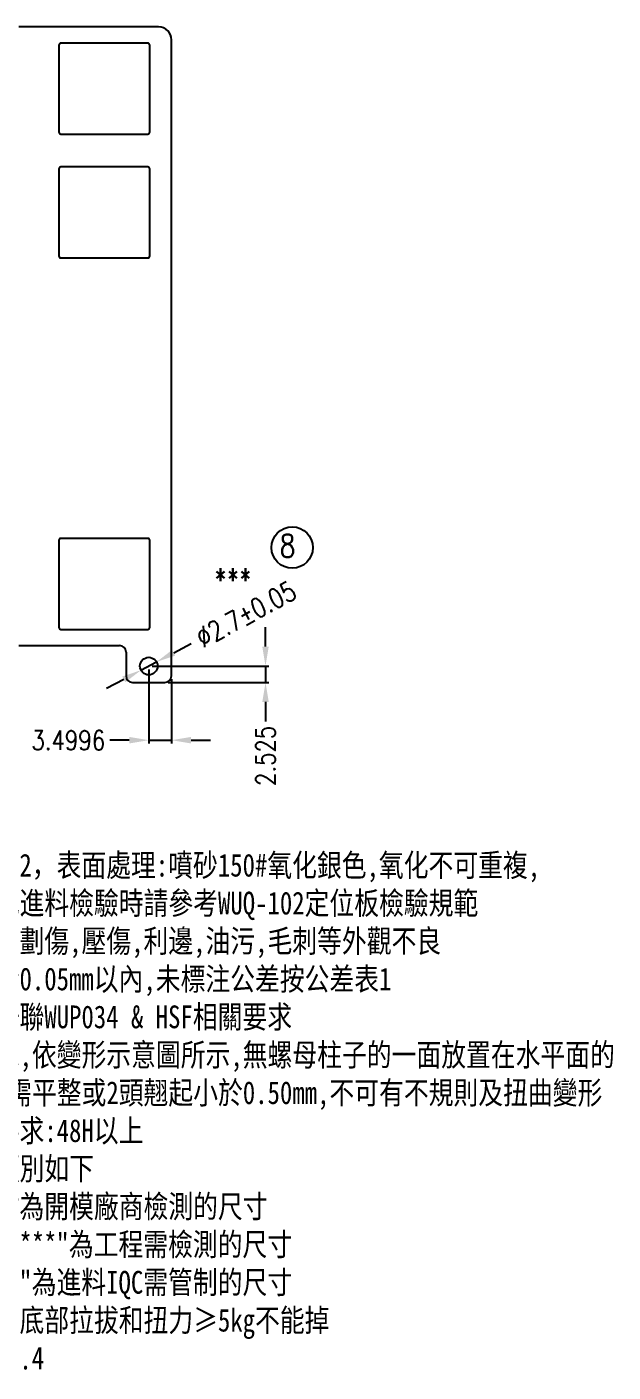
# Model space of a CAD drawing. Header units: inches. Extents: x 139 to 1075, y 623 to 991.
# Drawn here: x 985 to 1075.2, y 629.7 to 836.7 of the extents above; entities that cross this region are included whole.
import ezdxf

# ---------------------------------------------------------------- set-up
doc = ezdxf.new("R2010")
doc.units = ezdxf.units.IN
doc.header["$LTSCALE"] = 1.21
doc.header["$MEASUREMENT"] = 0
doc.header["$PDMODE"] = 3
doc.header["$PDSIZE"] = 0.3125
doc.layers.get('0').update_dxf_attribs({"linetype": 'CONTINUOUS'})
doc.layers.get('Defpoints').update_dxf_attribs({"linetype": 'CONTINUOUS'})
doc.layers.add('尺寸', color=3, linetype='CONTINUOUS')
doc.styles.get("Standard").update_dxf_attribs({"font": 'simplex.shx', "width": 0.8, "bigfont": 'chineset.shx'})
doc.dimstyles.new('ISO-25', dxfattribs={"dimtxt": 3, "dimasz": 3, "dimexe": 0.5, "dimexo": 0.5, "dimgap": 0.5, "dimtad": 0, "dimdec": 4, "dimdsep": 46, "dimtxsty": 'Standard', "dimcen": 0, "dimclrd": 256, "dimclre": 256, "dimclrt": 256, "dimadec": 4, "dimazin": 2, "dimtfac": 1, "dimtdec": 4, "dimtmove": 0, "dimatfit": 3, "dimfxl": 1, "dimtolj": 1, "dimarcsym": 0})

# ---------------------------------------------------------------- blocks, each defined once
blk = doc.blocks.new('*D77')
at = {"layer": 'Defpoints', "color": 0, "transparency": 16777216}
for p in [(1004.91, 738.94), (1002.52, 737.67)]:
    blk.add_point(p, dxfattribs=at)
at = {"layer": '尺寸', "lineweight": -2, "transparency": 16777216}
for p, q in [((1007.56, 740.35), (1010.23, 741.78)), ((1002.52, 737.67), (1004.91, 738.94)), ((999.88, 736.26), (997.23, 734.85))]:
    blk.add_line(p, q, dxfattribs=at)
at = {"layer": '尺寸', "transparency": 16777216}
for points in [[(1007.32, 740.79), (1007.79, 739.91), (1004.91, 738.94)], [(1000.11, 735.82), (999.64, 736.7), (1002.52, 737.67)]]:
    blk.add_solid(points, dxfattribs=at)
at = {"layer": '尺寸', "transparency": 16777216, "insert": (1018.69, 746.28), "char_height": 3, "attachment_point": 5, "rotation": 28.047}
blk.add_mtext('\\A1;\\A1;∅2.7%%P0.05', dxfattribs=at)
blk = doc.blocks.new('*D98')
at = {"layer": 'Defpoints', "color": 0, "transparency": 16777216}
for p in [(1003.72, 738.3), (1007.22, 736.78), (1007.22, 726.9)]:
    blk.add_point(p, dxfattribs=at)
at = {"layer": '尺寸', "lineweight": -2, "transparency": 16777216}
for p, q in [((1003.72, 737.8), (1003.72, 726.4)), ((1007.22, 736.28), (1007.22, 726.4)), ((1000.72, 726.9), (997.72, 726.9)), ((1003.72, 726.9), (1007.22, 726.9)), ((1010.22, 726.9), (1013.22, 726.9))]:
    blk.add_line(p, q, dxfattribs=at)
at = {"layer": '尺寸', "transparency": 16777216}
for points in [[(1000.72, 726.4), (1000.72, 727.4), (1003.72, 726.9)], [(1010.22, 727.4), (1010.22, 726.4), (1007.22, 726.9)]]:
    blk.add_solid(points, dxfattribs=at)
at = {"layer": '尺寸', "transparency": 16777216, "insert": (991.33, 726.9), "char_height": 3, "attachment_point": 5}
blk.add_mtext('\\A1;3.4996', dxfattribs=at)
blk = doc.blocks.new('*D99')
at = {"layer": 'Defpoints', "color": 0, "transparency": 16777216}
for p in [(1003.72, 738.3), (1006.22, 735.78), (1021.69, 735.78)]:
    blk.add_point(p, dxfattribs=at)
at = {"layer": '尺寸', "lineweight": -2, "transparency": 16777216}
for p, q in [((1021.69, 741.3), (1021.69, 744.3)), ((1004.22, 738.3), (1022.19, 738.3)), ((1021.69, 738.3), (1021.69, 735.78)), ((1006.72, 735.78), (1022.19, 735.78)), ((1021.69, 732.78), (1021.69, 729.78))]:
    blk.add_line(p, q, dxfattribs=at)
at = {"layer": '尺寸', "transparency": 16777216}
for points in [[(1021.19, 741.3), (1022.19, 741.3), (1021.69, 738.3)], [(1022.19, 732.78), (1021.19, 732.78), (1021.69, 735.78)]]:
    blk.add_solid(points, dxfattribs=at)
at = {"layer": '尺寸', "transparency": 16777216, "insert": (1021.69, 724.48), "char_height": 3, "attachment_point": 5, "rotation": 90}
blk.add_mtext('\\A1;2.525', dxfattribs=at)

msp = doc.modelspace()

# ---------------------------------------------------------------- linework, layer by layer
at = {"color": 7, "linetype": 'Continuous'}
for p, q in [((1005.21589, 836.65411), (983.72571, 836.65411)), ((1003.57869, 834.15341), (990.17869, 834.15341)), ((1007.21589, 736.77841), (1007.21589, 834.65411)), ((989.87869, 833.85341), (989.87869, 820.45411)), ((1003.87869, 820.45411), (1003.87869, 833.85341)), ((990.17869, 820.15411), (1003.57869, 820.15411)), ((989.87869, 814.80341), (989.87869, 801.40411)), ((1003.57869, 815.10341), (990.17869, 815.10341)), ((1003.87869, 801.40411), (1003.87869, 814.80341)), ((990.17869, 801.10411), (1003.57869, 801.10411)), ((989.87869, 757.65341), (989.87869, 744.25395)), ((1003.57869, 757.95341), (990.17869, 757.95341)), ((1003.87869, 744.25395), (1003.87869, 757.65341)), ((990.17869, 743.95395), (1003.57869, 743.95395)), ((983.72571, 741.45411), (999.21589, 741.45411)), ((1000.21589, 740.45411), (1000.21589, 736.77841)), ((1001.21589, 735.77841), (1006.21589, 735.77841))]:
    msp.add_line(p, q, dxfattribs=at)
msp.add_circle((1003.71633, 738.30341), 1.35, dxfattribs=at)
for centre, radius, start, end in [((1005.21589, 834.65411), 2, 0, 90), ((990.17869, 833.85341), 0.3, 90, 180), ((1003.57869, 833.85341), 0.3, 0, 90), ((990.17869, 820.45411), 0.3, 180, 270), ((1003.57869, 820.45411), 0.3, 270, 0), ((990.17869, 814.80341), 0.3, 90, 180), ((1003.57869, 814.80341), 0.3, 0, 90), ((990.17869, 801.40411), 0.3, 180, 270), ((1003.57869, 801.40411), 0.3, 270, 0), ((990.17869, 757.65341), 0.3, 90, 180), ((1003.57869, 757.65341), 0.3, 0, 90), ((990.17869, 744.25395), 0.3, 180, 270), ((1003.57869, 744.25395), 0.3, 270, 0), ((999.21589, 740.45411), 1, 0, 90), ((1001.21589, 736.77841), 1, 180, 270), ((1006.21589, 736.77841), 1, 270, 0)]:
    msp.add_arc(centre, radius, start, end, dxfattribs=at)
at = {"layer": '尺寸'}
msp.add_circle((1025.79492, 756.53936), 3.18522, dxfattribs=at)

# ---------------------------------------------------------------- texts
at = {"color": 2, "linetype": 'Continuous', "char_height": 3.5, "attachment_point": 3, "line_spacing_factor": 0.9}
for s, insert, width in [('8', (1026.28561, 758.57446), 3.7781659), ('***', (1019.55833, 753.3572), 12.0066605)]:
    msp.add_mtext(s, dxfattribs=dict(at, insert=insert, width=width))
at = {"layer": '尺寸', "lineweight": 15, "insert": (960.91678, 715.25457), "char_height": 3.5, "width": 140.7, "attachment_point": 1}
msp.add_mtext('{\\fSimSun|b0|i0|c134|p54;備註：\\P1.材質:鋁5052，表面處理:噴砂150#氧化銀色,氧化不可重複,\\P  外觀及顏色進料檢驗時請參考WUQ-102定位板檢驗規範\\P2.表面不可有劃傷,壓傷,利邊,油污,毛刺等外觀不良\\P3.毛邊需小於0.05mm以內,未標注公差按公差表1\\P4.要求符合琦聯WUP034 & HSF相關要求\\P5.變形度要求,依變形示意圖所示,無螺母柱子的一面放置在水平面的\\P平臺上,產品需平整或2頭翹起小於0.50mm,不可有不規則及扭曲變形\\P6.鹽霧測試要求:48H以上\\P7.尺寸管制類別如下\\P  a.所有尺寸為開模廠商檢測的尺寸\\P  b.標注"**,***"為工程需檢測的尺寸\\P  c.標注"***"為進料IQC需管制的尺寸\\P8.鉚釘和螺母底部拉拔和扭力\\fSimSun|b0|i0|c136|p0;≥\\fSimSun|b0|i0|c134|p54;5kg不能掉\\P9.CPK尺寸1.3.4}', dxfattribs=at)

# ---------------------------------------------------------------- dimensions: what is measured, and where the dimension line sits
at = {"layer": '尺寸'}
dim = msp.add_diameter_dim_2p(p1=(1002.52487, 737.66864), p2=(1004.90779, 738.93817), text='\\A1;<>%%P0.05', dimstyle='ISO-25', override={"dimtxsty": 'Standard'}, dxfattribs=at)
dim.commit()
dim.dimension.update_dxf_attribs({"geometry": '*D77', "text_midpoint": (1018.69391, 746.28288), "dimtype": 163})
dim = msp.add_linear_dim(base=(1021.69215, 735.77841), p1=(1003.71633, 738.30341), p2=(1006.21589, 735.77841), angle=90, dimstyle='ISO-25', override={"dimtxsty": 'Standard'}, dxfattribs=at)
dim.commit()
dim.dimension.update_dxf_attribs({"geometry": '*D99', "text_midpoint": (1021.69215, 724.47841)})
dim = msp.add_linear_dim(base=(1007.21589, 726.90378), p1=(1003.71633, 738.30341), p2=(1007.21589, 736.77841), dimstyle='ISO-25', override={"dimtxsty": 'Standard'}, dxfattribs=at)
dim.commit()
dim.dimension.update_dxf_attribs({"geometry": '*D98', "text_midpoint": (991.33062, 726.90378), "dimtype": 160})

doc.saveas('drawing.dxf')
